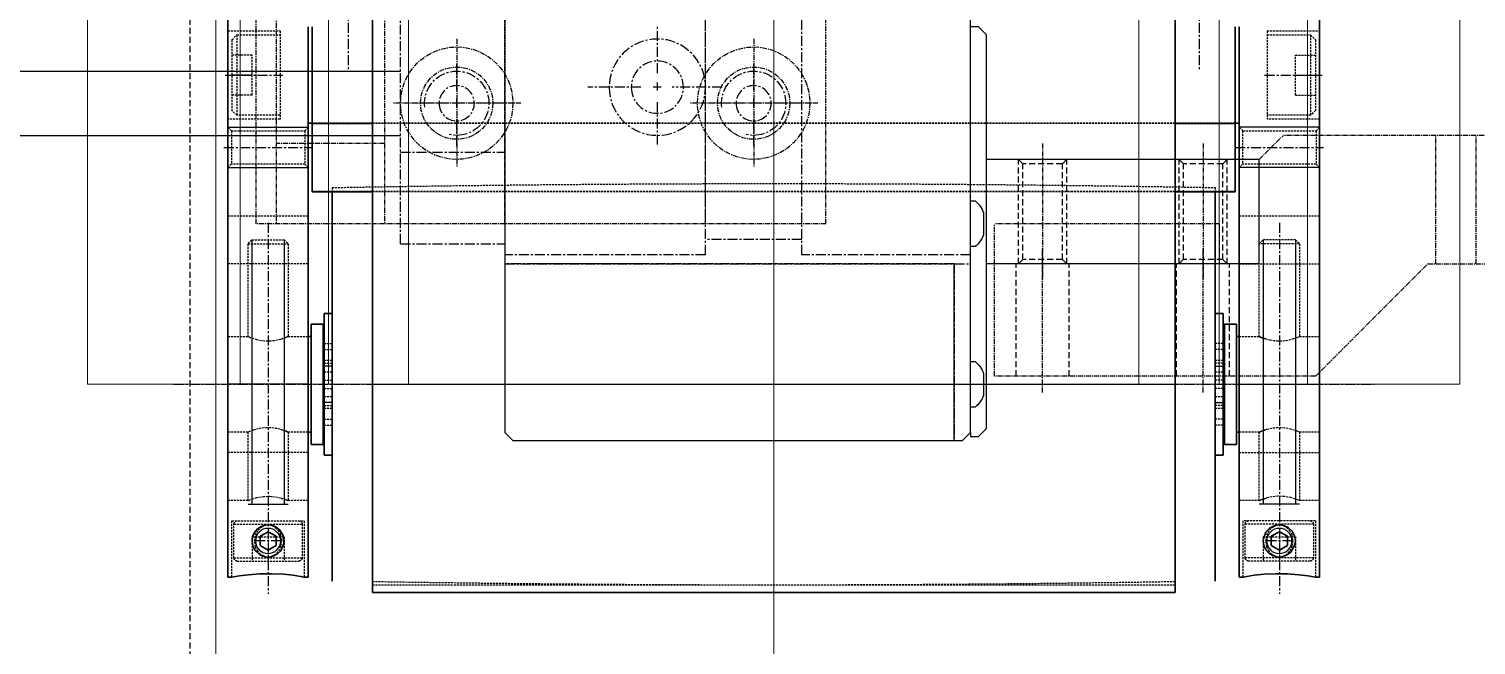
# Model space of a CAD drawing. Header units: millimetres. Extents: x -32759 to 129432, y 390 to 54305.
# Drawn here: x 20793.7 to 20974, y 25784.4 to 25861.2 of the extents above; entities that cross this region are included whole.
import ezdxf

# ---------------------------------------------------------------- set-up
doc = ezdxf.new("R2010")
doc.units = ezdxf.units.MM
for name, pattern in [('CENTER', [2, 1.25, -0.25, 0.25, -0.25]), ('CNS_SOLID', [0]), ('HIDDEN', [0.375, 0.25, -0.125])]:
    doc.linetypes.add(name, pattern=pattern)
for name, color, linetype in [('7', 31, 'Continuous'), ('CENTER', 1, 'CENTER'), ('CL', 1, 'CENTER'), ('CONTINUOUS', 7, 'Continuous'), ('HIDDEN', 2, 'HIDDEN'), ('HL', 2, 'HIDDEN')]:
    doc.layers.add(name, color=color, linetype=linetype)
for name, color, linetype, lineweight in [('_BODY', 7, 'Continuous', 13), ('AM_4', 3, 'Continuous', 25), ('thread', 3, 'Continuous', 25), ('vis', 7, 'CNS_SOLID', 30)]:
    doc.layers.add(name, color=color, linetype=linetype, lineweight=lineweight)
doc.styles.add('ROAMNS', font='romans.shx', dxfattribs={"width": 0.8, "bigfont": 'whgtxt.shx'})
doc.styles.get("Standard").update_dxf_attribs({"font": 'arial.ttf'})
doc.dimstyles.new('20 작은 한덕_도면칫수', dxfattribs={"dimscale": 20, "dimtxt": 3.3, "dimasz": 3.5, "dimexe": 0.65, "dimexo": 1.25, "dimgap": 1, "dimtad": 1, "dimdec": 0, "dimdsep": 46, "dimtxsty": 'ROAMNS', "dimcen": 0, "dimclrd": 7, "dimclre": 7, "dimclrt": 2, "dimadec": 0, "dimazin": 2, "dimtp": 0.1, "dimtm": 0.1, "dimtfac": 0.71, "dimtdec": 0, "dimtmove": 0, "dimatfit": 3, "dimfxl": 1, "dimlwd": -1, "dimlwe": -1, "dimarcsym": 1})
doc.dimstyles.new('AM_ISO$0', dxfattribs={"dimtxt": 3.5, "dimasz": 3.5, "dimexe": 1, "dimexo": 1, "dimgap": 1.5, "dimtad": 1, "dimdsep": 46, "dimtxsty": 'Standard', "dimcen": 0, "dimclrd": 256, "dimclre": 256, "dimclrt": 2, "dimadec": 0, "dimazin": 2, "dimtp": 0.1, "dimtm": 0.1, "dimtfac": 0.71, "dimtdec": 3, "dimtmove": 0, "dimatfit": 3, "dimfxl": 1, "dimlwd": -1, "dimlwe": -1, "dimarcsym": 1})

# ---------------------------------------------------------------- blocks, each defined once
blk = doc.blocks.new('*D1345')
at = {"color": 7, "linetype": 'ByBlock', "transparency": 16777216}
for p, q in [((97320.9, 13113.96), (97320.9, 13254.97)), ((98295.9, 13113.96), (98295.9, 13254.97)), ((97390.9, 13241.97), (98225.9, 13241.97))]:
    blk.add_line(p, q, dxfattribs=at)
at = {"color": 7, "transparency": 16777216}
for points in [[(97390.9, 13230.3), (97390.9, 13253.64), (97320.9, 13241.97)], [(98225.9, 13230.3), (98225.9, 13253.64), (98295.9, 13241.97)]]:
    blk.add_solid(points, dxfattribs=at)
at = {"layer": 'Defpoints', "color": 0, "transparency": 16777216}
for p in [(98295.9, 13241.97), (97320.9, 13088.96), (98295.9, 13088.96)]:
    blk.add_point(p, dxfattribs=at)
at = {"color": 2, "transparency": 16777216, "insert": (97917.84, 13188.97), "char_height": 66, "attachment_point": 5, "rotation": 180, "style": 'ROAMNS'}
blk.add_mtext('975', dxfattribs=at)
blk = doc.blocks.new('567W')
at = {"ltscale": 0.5}
blk.add_line((198484.89, 18128.05), (197944.89, 18128.05), dxfattribs=at)
at = {"layer": 'HL', "ltscale": 3}
blk.add_line((197944.89, 18124.85), (198484.89, 18124.85), dxfattribs=at)
blk = doc.blocks.new('574534')
blk.add_blockref('567W', (-3576.07, 1601.41))
blk = doc.blocks.new('y85eteyey')
at = {"layer": 'CL', "ltscale": 0.5}
blk.add_line((231492.89, 52062.71), (231475.89, 52062.71), dxfattribs=at)
at = {"layer": 'HL', "ltscale": 3}
for p, q in [((231477.89, 52065.71), (231478.43, 52065.17)), ((231477.89, 52065.71), (231490.89, 52065.71)), ((231478.43, 52065.17), (231478.43, 52060.25)), ((231478.43, 52065.17), (231490.35, 52065.17)), ((231490.35, 52065.17), (231490.89, 52065.71)), ((231490.35, 52065.17), (231490.35, 52060.25)), ((231477.89, 52059.71), (231478.43, 52060.25)), ((231477.89, 52059.71), (231490.89, 52059.71)), ((231478.43, 52060.25), (231490.35, 52060.25)), ((231490.35, 52060.25), (231490.89, 52059.71))]:
    blk.add_line(p, q, dxfattribs=at)
blk = doc.blocks.new('67865646et')
for p, q in [((235239.72, 50941.34), (235239.72, 50999.34)), ((235329.72, 50941.34), (235329.72, 50999.34)), ((235239.72, 50997.34), (235217.72, 50997.34)), ((235239.72, 50997.34), (235239.72, 50941.34)), ((235329.72, 50997.34), (235329.72, 50941.34)), ((235329.72, 50997.34), (235351.72, 50997.34)), ((235242.22, 50928.34), (235242.22, 50941.34)), ((235327.22, 50941.34), (235327.22, 50928.34)), ((235242.22, 50928.34), (235327.22, 50928.34))]:
    blk.add_line(p, q)
at = {"color": 3}
for p, q in [((235240.85, 50999.34), (235240.85, 50978.34)), ((235328.6, 50999.34), (235328.6, 50978.34)), ((235240.85, 50978.34), (235328.6, 50978.34)), ((235242.77, 50978.34), (235242.77, 50966.34)), ((235326.67, 50978.34), (235326.67, 50966.34)), ((235240.85, 50966.34), (235240.85, 50941.34)), ((235240.85, 50966.34), (235328.6, 50966.34)), ((235328.6, 50966.34), (235328.6, 50941.34)), ((235253.65, 50928.34), (235253.65, 50941.34)), ((235315.79, 50928.34), (235315.79, 50941.34))]:
    blk.add_line(p, q, dxfattribs=at)
at = {"color": 1}
for p, q in [((235259.72, 50978.01), (235259.72, 50973.75)), ((235309.72, 50973.95), (235309.72, 50977.33)), ((235254.46, 50972.34), (235258.04, 50972.34)), ((235259.2, 50972.34), (235260.26, 50972.34)), ((235259.72, 50972.88), (235259.72, 50971.82)), ((235261.33, 50972.34), (235264.72, 50972.34)), ((235308.33, 50972.34), (235304.27, 50972.34)), ((235310.27, 50972.34), (235309.2, 50972.34)), ((235309.72, 50971.82), (235309.72, 50972.88)), ((235315.39, 50972.34), (235311.14, 50972.34)), ((235259.72, 50970.95), (235259.72, 50966.89)), ((235309.72, 50967.08), (235309.72, 50970.66)), ((235261.72, 50968.43), (235261.72, 50962.18)), ((235307.72, 50968.43), (235307.72, 50962.18)), ((235254.59, 50960.34), (235259.85, 50960.34)), ((235261.3, 50960.34), (235262.3, 50960.34)), ((235261.72, 50960.82), (235261.72, 50959.82)), ((235263.48, 50960.34), (235269.46, 50960.34)), ((235300.59, 50960.34), (235305.85, 50960.34)), ((235307.3, 50960.34), (235308.3, 50960.34)), ((235307.72, 50960.82), (235307.72, 50959.82)), ((235309.48, 50960.34), (235315.46, 50960.34)), ((235261.72, 50958.28), (235261.72, 50951.67)), ((235307.72, 50958.28), (235307.72, 50951.67)), ((235259.72, 50941.01), (235259.72, 50936.75)), ((235309.72, 50936.95), (235309.72, 50940.33)), ((235254.46, 50935.34), (235258.04, 50935.34)), ((235259.2, 50935.34), (235260.26, 50935.34)), ((235259.72, 50935.88), (235259.72, 50934.82)), ((235261.33, 50935.34), (235264.72, 50935.34)), ((235308.33, 50935.34), (235304.27, 50935.34)), ((235310.27, 50935.34), (235309.2, 50935.34)), ((235309.72, 50934.82), (235309.72, 50935.88)), ((235315.39, 50935.34), (235311.14, 50935.34)), ((235259.72, 50933.95), (235259.72, 50929.89)), ((235309.72, 50930.08), (235309.72, 50933.66))]:
    blk.add_line(p, q, dxfattribs=at)
at = {"color": 4, "linetype": 'Continuous'}
for p, q in [((235314.22, 50920.63), (235313.72, 50920.63)), ((235314.22, 50900.03), (235314.22, 50920.63)), ((235314.22, 50911.73), (235316.72, 50911.73)), ((235316.72, 50906.93), (235316.72, 50911.73)), ((235314.22, 50906.93), (235316.72, 50906.93)), ((235314.22, 50905.73), (235316.02, 50905.73)), ((235316.02, 50900.93), (235316.02, 50905.73)), ((235314.22, 50900.03), (235313.72, 50900.03)), ((235314.22, 50900.93), (235316.02, 50900.93)), ((235314.22, 50899.72), (235313.72, 50899.72)), ((235314.22, 50879.12), (235314.22, 50899.72)), ((235314.22, 50890.82), (235316.72, 50890.82)), ((235316.72, 50886.02), (235316.72, 50890.82)), ((235314.22, 50886.02), (235316.72, 50886.02)), ((235314.22, 50884.82), (235316.02, 50884.82)), ((235316.02, 50880.02), (235316.02, 50884.82)), ((235314.22, 50880.02), (235316.02, 50880.02)), ((235314.22, 50879.12), (235313.72, 50879.12))]:
    blk.add_line(p, q, dxfattribs=at)
at = {"color": 4, "ltscale": 2}
for points in [[(235316.72, 50910.78), (235328.37, 50910.78, -0.292983), (235328.37, 50909.12, 0.249483), (235328.37, 50907.88), (235316.72, 50907.88)], [(235316.72, 50889.87), (235328.37, 50889.87, -0.292983), (235328.37, 50888.21, 0.249483), (235328.37, 50886.97), (235316.72, 50886.97)]]:
    blk.add_lwpolyline(points, format="xyb", dxfattribs=at)
for centre, radius in [((235259.72, 50972.34), 2.2), ((235309.72, 50972.34), 2.2), ((235261.72, 50960.34), 6), ((235307.72, 50960.34), 6), ((235261.72, 50960.34), 3.25), ((235307.72, 50960.34), 3.25), ((235259.72, 50935.34), 2.2), ((235309.72, 50935.34), 2.2)]:
    blk.add_circle(centre, radius)
at = {"color": 3}
for centre, start, end in [((235259.72, 50972.34), 262.866, 193.779), ((235309.72, 50972.34), 256.221, 187.134), ((235259.72, 50935.34), 262.866, 193.779), ((235309.72, 50935.34), 256.221, 187.134)]:
    blk.add_arc(centre, 4, start, end, dxfattribs=at)
at = {"layer": '7'}
blk.add_line((235284.72, 50870.19), (235284.72, 51005.49), dxfattribs=at)
at = {"layer": 'CENTER', "color": 1, "linetype": 'CENTER', "lineweight": 25, "ltscale": 3}
for p, q in [((235313.72, 50909.33), (235328.51, 50909.33)), ((235313.72, 50903.33), (235316.02, 50903.33)), ((235313.72, 50888.42), (235328.51, 50888.42)), ((235313.72, 50882.42), (235316.02, 50882.42))]:
    blk.add_line(p, q, dxfattribs=at)
at = {"layer": 'CONTINUOUS'}
for p, q in [((235239.72, 51035.34), (235239.72, 51001.34)), ((235239.72, 51035.34), (235252.72, 51035.34)), ((235252.72, 51035.34), (235252.72, 51001.34)), ((235316.72, 51035.34), (235316.72, 51001.34)), ((235329.72, 51035.34), (235316.72, 51035.34)), ((235329.72, 51035.34), (235329.72, 51001.34))]:
    blk.add_line(p, q, dxfattribs=at)
at = {"layer": 'CONTINUOUS', "color": 1, "linetype": 'CENTER'}
blk.add_line((235284.72, 50999.34), (235284.72, 50997.34), dxfattribs=at)
at = {"layer": 'CONTINUOUS', "color": 7}
for p, q in [((235217.72, 50997.34), (235239.72, 50997.34)), ((235329.72, 50997.34), (235351.72, 50997.34)), ((235351.72, 50998.34), (235351.72, 50997.34))]:
    blk.add_line(p, q, dxfattribs=at)
at = {"layer": 'CONTINUOUS', "color": 2}
for p, q in [((235329.72, 50971.34), (235329.72, 50945.4)), ((235239.72, 50959.34), (235239.72, 50945.4))]:
    blk.add_line(p, q, dxfattribs=at)
at = {"layer": 'CONTINUOUS', "color": 3}
for p, q in [((235263.72, 50876.84), (235263.72, 50928.34)), ((235305.72, 50876.84), (235305.72, 50928.34))]:
    blk.add_line(p, q, dxfattribs=at)
at = {"layer": 'CONTINUOUS', "color": 9}
for p, q in [((235255.72, 50876.84), (235263.72, 50876.84)), ((235263.72, 50876.84), (235264.22, 50876.34)), ((235305.72, 50876.84), (235305.22, 50876.34)), ((235313.72, 50876.84), (235305.72, 50876.84))]:
    blk.add_line(p, q, dxfattribs=at)
at = {"layer": 'CONTINUOUS', "color": 7}
for points in [[(235218.72, 50999.34), (235218.22, 50999.34), (235218.22, 51000.34), (235219.22, 51001.34), (235268.22, 51001.34), (235269.22, 51000.34), (235269.22, 50999.34)], [(235350.72, 50999.34), (235351.22, 50999.34), (235351.22, 51000.34), (235350.22, 51001.34), (235301.22, 51001.34), (235300.22, 51000.34), (235300.22, 50999.34)], [(235351.72, 50997.34), (235351.72, 50942.34), (235350.72, 50941.34), (235218.72, 50941.34), (235217.72, 50942.34), (235217.72, 50997.34), (235217.72, 50998.34), (235218.72, 50999.34), (235269.22, 50999.34), (235300.22, 50999.34), (235350.72, 50999.34), (235351.72, 50998.34)]]:
    blk.add_lwpolyline(points, dxfattribs=at)
at = {"layer": 'CONTINUOUS', "color": 3}
for points in [[(235227.57, 50999.34), (235227.57, 50999.95, 0.121394), (235226.09, 51000.99), (235223.35, 51000.99, 0.121394), (235221.87, 50999.95), (235221.87, 50999.34)], [(235247.57, 50999.34), (235247.57, 50999.95, 0.121394), (235246.09, 51000.99), (235243.35, 51000.99, 0.121394), (235241.87, 50999.95), (235241.87, 50999.34)], [(235287.57, 50999.34), (235287.57, 50999.95, 0.121394), (235286.09, 51000.99), (235283.35, 51000.99, 0.121394), (235281.87, 50999.95), (235281.87, 50999.34)], [(235327.57, 50999.34), (235327.57, 50999.95, 0.121394), (235326.09, 51000.99), (235323.35, 51000.99, 0.121394), (235321.87, 50999.95), (235321.87, 50999.34)], [(235347.57, 50999.34), (235347.57, 50999.95, 0.121394), (235346.09, 51000.99), (235343.35, 51000.99, 0.121394), (235341.87, 50999.95), (235341.87, 50999.34)]]:
    blk.add_lwpolyline(points, format="xyb", dxfattribs=at)
at = {"layer": 'CONTINUOUS'}
blk.add_lwpolyline([(235313.72, 50928.34), (235313.72, 50876.84), (235313.22, 50876.34), (235256.22, 50876.34), (235255.72, 50876.84), (235255.72, 50928.34)], dxfattribs=at)
at = {"layer": 'Defpoints', "color": 0, "linetype": 'ByBlock'}
for p in [(235240.72, 50999.34), (235240.72, 50999.34), (235240.72, 50999.34), (235240.72, 50999.34), (235327.72, 50941.34), (235242.22, 50928.34), (235327.22, 50928.34)]:
    blk.add_point(p, dxfattribs=at)
for p in [(3761.83, -1034.37), (3838.83, -1034.37), (3761.83, -1054.37), (3838.83, -1054.37)]:
    blk.add_blockref('y85eteyey', p)
blk = doc.blocks.new('e4ter')
at = {"layer": 'CL', "ltscale": 0.5}
blk.add_line((231586.49, 52130.68), (231602.49, 52130.68), dxfattribs=at)
at = {"layer": 'HL', "ltscale": 3}
for p, q in [((231588.49, 52134.68), (231592.89, 52134.68)), ((231592.89, 52134.68), (231592.89, 52126.68)), ((231592.89, 52132.93), (231600.49, 52132.93)), ((231592.89, 52128.43), (231600.49, 52128.43)), ((231592.89, 52126.68), (231588.49, 52126.68))]:
    blk.add_line(p, q, dxfattribs=at)
blk = doc.blocks.new('yioryry')
at = {"layer": 'CL', "ltscale": 0.5}
blk.add_line((235467.11, 50667.86), (235485.11, 50667.86), dxfattribs=at)
at = {"layer": 'HL', "ltscale": 3}
for p, q in [((235469.11, 50671.16), (235483.11, 50671.16)), ((235469.11, 50664.56), (235483.11, 50664.56))]:
    blk.add_line(p, q, dxfattribs=at)
blk = doc.blocks.new('6e54')
at = {"ltscale": 0.5}
for p, q in [((235176.91, 50206.73), (235178.91, 50208.73)), ((235178.91, 50208.73), (235190.91, 50208.73)), ((235190.91, 50208.73), (235192.91, 50206.73)), ((235176.91, 50142.73), (235176.91, 50206.73)), ((235192.91, 50203.73), (235192.91, 50206.73)), ((235188.91, 50178.73), (235188.91, 50203.73)), ((235188.91, 50203.73), (235192.91, 50203.73)), ((235192.91, 50178.73), (235188.91, 50178.73)), ((235192.91, 50178.73), (235192.91, 50124.73)), ((235176.91, 50148.73), (235192.91, 50148.73)), ((235162.91, 50128.73), (235176.91, 50142.73)), ((235176.91, 50143.73), (235192.91, 50143.73)), ((235162.91, 50128.73), (235162.91, 50088.73)), ((235189.91, 50121.73), (235192.91, 50124.73)), ((235176.91, 50121.73), (235176.91, 50116.73)), ((235176.91, 50121.73), (235189.91, 50121.73)), ((235181.91, 50116.73), (235176.91, 50116.73)), ((235181.91, 50116.73), (235181.91, 50088.73)), ((235162.91, 50088.73), (235181.91, 50088.73))]:
    blk.add_line(p, q, dxfattribs=at)
at = {"layer": 'HL', "ltscale": 3}
blk.add_line((235176.91, 50116.73), (235176.91, 50088.73), dxfattribs=at)
for name, p in [('e4ter', (3588.42, -1931.96)), ('e4ter', (3588.42, -1946.96)), ('yioryry', (-306.2, -553.13)), ('yioryry', (-306.2, -573.13))]:
    blk.add_blockref(name, p)
blk = doc.blocks.new('yiretrj')
at = {"ltscale": 0.5}
for radius in [7, 4.5]:
    blk.add_circle((243304.27, 51259.9), radius, dxfattribs=at)
at = {"layer": 'CL', "ltscale": 0.5}
for p, q in [((243304.27, 51251.9), (243304.27, 51267.9)), ((243312.27, 51259.9), (243296.27, 51259.9))]:
    blk.add_line(p, q, dxfattribs=at)
blk = doc.blocks.new('UOYTY')
at = {"layer": 'CL', "ltscale": 0.5}
for p, q in [((257046.02, 54677.59), (257326.02, 54677.59)), ((257046.02, 54677.59), (257046.02, 54606.59)), ((257046.02, 54662.59), (257326.02, 54662.59)), ((257046.02, 54637.59), (257326.02, 54637.59)), ((257131.02, 54622.59), (257046.02, 54622.59)), ((257056.02, 54622.59), (257056.02, 54609.09)), ((257109.02, 54609.09), (257046.02, 54609.09)), ((257046.02, 54606.59), (257326.02, 54606.59))]:
    blk.add_line(p, q, dxfattribs=at)
for name, p in [('6e54', (21864.11, 4609.86)), ('67865646et', (21801.3, 3696.25))]:
    blk.add_blockref(name, p, dxfattribs=at)
at = {"layer": 'CL', "ltscale": 0.5, "xscale": -1, "rotation": 180}
for p in [(13756.76, 105928.49), (13756.76, 105891.49)]:
    blk.add_blockref('yiretrj', p, dxfattribs=at)
blk = doc.blocks.new('68w3rwt')
blk.add_blockref('UOYTY', (-40230.55, 0))
blk = doc.blocks.new('38_CVGC_100_650_H_b_0_in_CVGC_100_650_40_TA220_SCM_60_H_B_4')
at = {"layer": 'AM_4'}
blk.add_line((650, 50), (650, -50), dxfattribs=at)
at = {"layer": 'HIDDEN'}
blk.add_line((675, -50), (675, 50), dxfattribs=at)
at = {"layer": 'vis'}
for p, q in [((-25.9, 50), (675.9, 50)), ((675.9, -50), (675.9, 50)), ((-25.9, -50), (675.9, -50))]:
    blk.add_line(p, q, dxfattribs=at)
blk = doc.blocks.new('39_CVGC_100_650_40_l_0_in_CVGC_100_650_40_TA220_SCM_60_H_B_4')
at = {"layer": 'AM_4'}
for p, q in [((650, 58), (650, 68)), ((650, -58), (650, -68))]:
    blk.add_line(p, q, dxfattribs=at)
at = {"layer": 'CENTER'}
for p, q in [((650, 74.8), (650, -74.8)), ((611.5, 68.33), (611.5, 61.17)), ((620.5, 68.5), (620.5, 57.5)), ((669.5, 61.35), (669.5, 64.65)), ((629.9, 63), (676.1, 63)), ((647.75, 54.95), (647.75, 56.05)), ((652.25, 54.95), (652.25, 56.05)), ((39, 53), (611, 53)), ((39, -53), (611, -53)), ((647.75, -54.95), (647.75, -56.05)), ((652.25, -54.95), (652.25, -56.05)), ((620.5, -57.5), (620.5, -68.5)), ((611.5, -61.17), (611.5, -68.33)), ((629.9, -63), (676.1, -63)), ((669.5, -64.65), (669.5, -61.35))]:
    blk.add_line(p, q, dxfattribs=at)
at = {"layer": 'HIDDEN'}
for p, q in [((606, 68), (606, 61.5)), ((607.1, 67.5), (606.5, 66.9)), ((606.5, 66.9), (606.5, 61.5)), ((606.5, 66.9), (616.5, 66.9)), ((607.1, 67.5), (615.9, 67.5)), ((609, 65), (609, 67.5)), ((611.5, 65), (611.5, 67.5)), ((614, 65), (614, 67.5)), ((616.5, 66.9), (615.9, 67.5)), ((616.5, 61.5), (616.5, 66.9)), ((617, 61.5), (617, 68)), ((618, 68), (618.43, 67.57)), ((618.43, 67.57), (618.43, 58.43)), ((618.43, 67.57), (622.57, 67.57)), ((622.57, 67.57), (623, 68)), ((622.57, 58.43), (622.57, 67.57)), ((629, 68), (629, 58)), ((635, 58), (635, 68)), ((644.05, 68), (644.05, 65.5)), ((655.95, 65.5), (655.95, 68)), ((658.48, 58), (658.48, 68)), ((664.47, 65.5), (664.47, 68)), ((667, 67.5), (667, 58.5)), ((674, 67.5), (667, 67.5)), ((667.4, 67.25), (667.4, 58.75)), ((671.6, 67.25), (667.4, 67.25)), ((671.6, 67.25), (671.6, 58.75)), ((672, 66.85), (672, 59.15)), ((614, 65), (609, 65)), ((632.49, 65.5), (632, 65.01)), ((632, 65.01), (632, 60.99)), ((632.49, 65.5), (632.49, 60.5)), ((644.05, 65.5), (632.49, 65.5)), ((664.47, 65.5), (655.95, 65.5)), ((669, 65), (672, 65)), ((669, 65), (669, 61)), ((606, 61.5), (617, 61.5)), ((669, 63), (672, 63)), ((632, 60.99), (632.49, 60.5)), ((632.49, 60.5), (644.06, 60.5)), ((644.05, 60.53), (644.05, 58)), ((655.94, 60.5), (664.47, 60.5)), ((655.95, 58), (655.95, 60.53)), ((664.47, 58), (664.47, 60.53)), ((669, 61), (672, 61)), ((618.43, 58.43), (618, 58)), ((618.43, 58.43), (622.57, 58.43)), ((623, 58), (622.57, 58.43)), ((667, 58.5), (674, 58.5)), ((667.4, 58.75), (671.6, 58.75)), ((674, 58.5), (673.91, 58.99)), ((617.5, -57.5), (617.5, 57.5)), ((625.97, -57.5), (625.97, 57.5)), ((644.93, 56), (644.93, 55)), ((645.65, 56), (645.65, 55)), ((647, 56), (647, 55)), ((647.35, 56), (647.35, 55)), ((648.5, 55), (648.5, 56)), ((649.5, 56), (649.5, 55)), ((650.5, 56), (650.5, 55)), ((651.5, 56), (651.5, 55)), ((652.65, 56), (652.65, 55)), ((653, 55), (653, 56)), ((654.35, 56), (654.35, 55)), ((655.07, 56), (655.07, 55)), ((625.5, 55), (626.05, 55)), ((617.54, -50), (617.54, 50)), ((626.05, -50), (626.05, 50)), ((625.5, -55), (626.05, -55)), ((644.93, -56), (644.93, -55)), ((645.65, -56), (645.65, -55)), ((647, -55), (647, -56)), ((647.35, -56), (647.35, -55)), ((648.5, -56), (648.5, -55)), ((649.5, -56), (649.5, -55)), ((650.5, -56), (650.5, -55)), ((651.5, -55), (651.5, -56)), ((652.65, -56), (652.65, -55)), ((653, -56), (653, -55)), ((654.35, -56), (654.35, -55)), ((655.07, -56), (655.07, -55)), ((618, -58), (618.43, -58.43)), ((618.43, -58.43), (618.43, -67.57)), ((618.43, -58.43), (622.57, -58.43)), ((622.57, -58.43), (623, -58)), ((622.57, -67.57), (622.57, -58.43)), ((629, -58), (629, -68)), ((635, -58), (635, -68)), ((644.05, -58), (644.05, -60.53)), ((655.95, -60.53), (655.95, -58)), ((658.48, -58), (658.48, -68)), ((664.47, -60.53), (664.47, -58)), ((667, -67.5), (667, -58.5)), ((674, -58.5), (667, -58.5)), ((667.4, -67.25), (667.4, -58.75)), ((671.6, -58.75), (667.4, -58.75)), ((671.6, -67.25), (671.6, -58.75)), ((672, -66.85), (672, -59.15)), ((674, -58.5), (673.91, -58.99)), ((632.49, -60.5), (632, -60.99)), ((632, -65.01), (632, -60.99)), ((632.49, -65.5), (632.49, -60.5)), ((644.06, -60.5), (632.49, -60.5)), ((664.47, -60.5), (655.94, -60.5)), ((669, -61), (672, -61)), ((669, -61), (669, -65)), ((606, -61.5), (617, -61.5)), ((606, -61.5), (606, -68)), ((606.5, -61.5), (606.5, -66.9)), ((616.5, -66.9), (616.5, -61.5)), ((617, -68), (617, -61.5)), ((669, -63), (672, -63)), ((609, -65), (609, -67.5)), ((614, -65), (609, -65)), ((611.5, -65), (611.5, -67.5)), ((614, -65), (614, -67.5)), ((632, -65.01), (632.49, -65.5)), ((632.49, -65.5), (644.05, -65.5)), ((644.05, -65.5), (644.05, -68)), ((655.95, -65.5), (664.47, -65.5)), ((655.95, -68), (655.95, -65.5)), ((664.47, -68), (664.47, -65.5)), ((669, -65), (672, -65)), ((606.5, -66.9), (616.5, -66.9)), ((606.5, -66.9), (607.1, -67.5)), ((607.1, -67.5), (615.9, -67.5)), ((615.9, -67.5), (616.5, -66.9)), ((618.43, -67.57), (618, -68)), ((618.43, -67.57), (622.57, -67.57)), ((623, -68), (622.57, -67.57)), ((667, -67.5), (674, -67.5)), ((667.4, -67.25), (671.6, -67.25))]:
    blk.add_line(p, q, dxfattribs=at)
for points in [[(644.05, 65.5), (644.1, 65.37), (644.24, 65.01), (644.42, 64.42), (644.56, 63.64), (644.6, 62.81), (644.52, 62.06), (644.37, 61.4), (644.19, 60.85), (644.07, 60.55), (644.05, 60.5)], [(655.95, 60.5), (655.94, 60.52), (655.85, 60.75), (655.69, 61.19), (655.52, 61.87), (655.41, 62.69), (655.42, 63.5), (655.53, 64.21), (655.7, 64.83), (655.87, 65.3), (655.95, 65.5), (655.95, 65.5)], [(664.47, 65.5), (664.42, 65.37), (664.29, 65.01), (664.11, 64.42), (663.97, 63.63), (663.93, 62.8), (664.01, 62.06), (664.16, 61.39), (664.34, 60.85), (664.46, 60.54), (664.47, 60.5)], [(671.48, 63.29), (671.4, 63.54), (671.17, 63.92), (670.79, 64.28), (670.22, 64.56), (669.51, 64.67), (668.78, 64.56), (668.16, 64.24), (667.79, 63.87), (667.56, 63.43), (667.52, 63.29)], [(667.52, 62.71), (667.59, 62.49), (667.81, 62.1), (668.18, 61.75), (668.73, 61.46), (669.43, 61.33), (670.17, 61.43), (670.82, 61.75), (671.24, 62.17), (671.45, 62.61), (671.48, 62.71)], [(644.05, 60.5), (644.06, 60.52), (644.15, 60.75), (644.31, 61.19), (644.33, 61.27)], [(655.67, 61.26), (655.81, 60.85), (655.93, 60.55), (655.95, 60.5)], [(664.47, 60.5), (664.47, 60.52), (664.38, 60.75), (664.22, 61.2), (664.2, 61.27)], [(644.33, -61.26), (644.19, -60.85), (644.07, -60.55), (644.05, -60.5)], [(644.05, -60.5), (644.06, -60.52), (644.15, -60.75), (644.31, -61.19), (644.48, -61.87), (644.59, -62.69), (644.58, -63.5), (644.47, -64.21), (644.3, -64.83), (644.13, -65.3), (644.05, -65.5), (644.05, -65.5)], [(655.95, -65.5), (655.9, -65.37), (655.76, -65.01), (655.58, -64.42), (655.44, -63.64), (655.4, -62.81), (655.48, -62.06), (655.63, -61.4), (655.81, -60.85), (655.93, -60.55), (655.95, -60.5)], [(655.95, -60.5), (655.94, -60.52), (655.85, -60.75), (655.69, -61.19), (655.67, -61.27)], [(664.47, -65.5), (664.42, -65.37), (664.29, -65.01), (664.11, -64.42), (663.97, -63.63), (663.93, -62.8), (664.01, -62.06), (664.16, -61.39), (664.34, -60.85), (664.46, -60.54), (664.47, -60.5)], [(664.47, -60.5), (664.47, -60.52), (664.38, -60.75), (664.22, -61.2), (664.2, -61.27)], [(671.48, -62.71), (671.4, -62.46), (671.17, -62.08), (670.79, -61.72), (670.22, -61.44), (669.51, -61.33), (668.78, -61.44), (668.16, -61.76), (667.79, -62.13), (667.56, -62.57), (667.52, -62.71)], [(667.52, -63.29), (667.59, -63.51), (667.81, -63.9), (668.18, -64.25), (668.73, -64.54), (669.43, -64.67), (670.17, -64.57), (670.82, -64.25), (671.24, -63.83), (671.45, -63.39), (671.48, -63.29)]]:
    blk.add_lwpolyline(points, dxfattribs=at)
for centre, radius, start, end in [((667.4, 66.85), 0.4, 90, 180), ((671.6, 66.85), 0.4, 0, 90), ((669.5, 63), 2, 65.8558, 106.8896), ((669.5, 63), 2, 127.5167, 131.086), ((669.5, 63), 2, 48.914, 53.6505), ((667.4, 59.15), 0.4, 180, 270), ((671.6, 59.15), 0.4, 270, 0), ((3650.25, 0), 3025.25, 178.95829, 181.04171), ((-2350.25, 0), 3025.25, 359.053, 0.947), ((667.4, -59.15), 0.4, 90, 180), ((671.6, -59.15), 0.4, 0, 90), ((669.5, -63), 2, 65.7066, 102.5935), ((669.5, -63), 2, 127.5833, 131.086), ((669.5, -63), 2, 48.914, 53.9739), ((667.4, -66.85), 0.4, 180, 270), ((671.6, -66.85), 0.4, 270, 0)]:
    blk.add_arc(centre, radius, start, end, dxfattribs=at)
at = {"layer": 'thread'}
for p, q in [((618, 68), (618, 58)), ((623, 68), (623, 58)), ((632, 65.01), (664.9, 65.01)), ((664.9, 65.5), (664.9, 60.5)), ((632, 60.99), (664.9, 60.99)), ((618, -68), (618, -58)), ((623, -68), (623, -58)), ((632, -60.99), (664.9, -60.99)), ((664.9, -65.5), (664.9, -60.5)), ((632, -65.01), (664.9, -65.01))]:
    blk.add_line(p, q, dxfattribs=at)
for centre in [(669.5, 63), (669.5, -63)]:
    blk.add_circle(centre, 1.57, dxfattribs=at)
at = {"layer": 'vis'}
for p, q in [((674, 68), (585, 68)), ((674, 67.5), (674, 68)), ((668.92, 64), (668.35, 63)), ((668.92, 64), (670.08, 64)), ((670.65, 63), (670.08, 64)), ((668.35, 63), (668.92, 62)), ((668.92, 62), (670.08, 62)), ((670.08, 62), (670.65, 63)), ((674, 58), (605.5, 58)), ((617.49, 57.5), (617.49, 58)), ((617.5, 58), (617.5, 57.5)), ((644.05, 58), (644.05, 57.65)), ((655.95, 57.65), (655.95, 58)), ((674, 58), (674, 58.56)), ((605.5, 57.5), (626.05, 57.5)), ((617.54, 50), (617.54, 57.5)), ((626.05, 50), (626.05, 57.5)), ((641.2, 56), (641.2, 55)), ((641.2, 56), (658.8, 56)), ((642.5, 57.65), (657.5, 57.65)), ((642.5, 57.65), (642.5, 56.15)), ((642.5, 56.15), (657.5, 56.15)), ((642.85, 56.15), (642.85, 56)), ((657.15, 56), (657.15, 56.15)), ((657.5, 56.15), (657.5, 57.65)), ((658.8, 55), (658.8, 56)), ((626.05, 55), (674.5, 55)), ((617.54, -57.5), (617.54, -50)), ((626.05, -57.5), (626.05, -50)), ((626.05, -55), (674.5, -55)), ((641.2, -55), (641.2, -56)), ((658.8, -56), (658.8, -55)), ((626.05, -57.5), (605.5, -57.5)), ((617.49, -58), (617.49, -57.5)), ((617.5, -57.5), (617.5, -58)), ((658.8, -56), (641.2, -56)), ((642.5, -56.15), (657.5, -56.15)), ((642.5, -56.15), (642.5, -57.65)), ((642.5, -57.65), (657.5, -57.65)), ((642.85, -56), (642.85, -56.15)), ((644.05, -57.65), (644.05, -58)), ((655.95, -58), (655.95, -57.65)), ((657.15, -56.15), (657.15, -56)), ((657.5, -57.65), (657.5, -56.15)), ((674, -58), (605.5, -58)), ((674, -58.56), (674, -58)), ((668.92, -62), (668.35, -63)), ((668.35, -63), (668.92, -64)), ((668.92, -62), (670.08, -62)), ((670.65, -63), (670.08, -62)), ((670.08, -64), (670.65, -63)), ((668.92, -64), (670.08, -64)), ((674, -68), (585, -68)), ((674, -68), (674, -67.5))]:
    blk.add_line(p, q, dxfattribs=at)
for points in [[(674, 67.5), (673.95, 67.25), (673.84, 66.54), (673.7, 65.42), (673.6, 64.02), (673.58, 62.52), (673.65, 61.09), (673.78, 59.86), (673.92, 58.97), (673.99, 58.53), (674, 58.5)], [(669.5, 65), (668.98, 64.93), (668.46, 64.71), (668, 64.32), (667.69, 63.84), (667.54, 63.38), (667.5, 62.86), (667.59, 62.41), (667.77, 62), (668.15, 61.53), (668.81, 61.12), (669.81, 61.02), (670.73, 61.42), (671.08, 61.77), (671.37, 62.29), (671.46, 62.6), (671.5, 62.96), (671.48, 63.29), (671.4, 63.64), (671.18, 64.08), (670.63, 64.65), (670.09, 64.91), (669.5, 65)], [(674, -67.5), (673.95, -67.25), (673.84, -66.54), (673.7, -65.42), (673.6, -64.02), (673.58, -62.52), (673.65, -61.09), (673.78, -59.86), (673.92, -58.97), (673.99, -58.53), (674, -58.5)], [(669.5, -61), (670.07, -61.08), (670.6, -61.33), (671.06, -61.75), (671.34, -62.22), (671.45, -62.55), (671.5, -62.87), (671.49, -63.21), (671.44, -63.49), (671.29, -63.89), (670.91, -64.42), (670, -64.94), (669.46, -65), (668.88, -64.9), (668.27, -64.58), (667.84, -64.11), (667.61, -63.65), (667.51, -63.18), (667.52, -62.69), (667.64, -62.26), (667.91, -61.78), (668.41, -61.32), (669.22, -61.02), (669.5, -61)]]:
    blk.add_lwpolyline(points, dxfattribs=at)
blk = doc.blocks.new('kuysrgeg')
for name in ['39_CVGC_100_650_40_l_0_in_CVGC_100_650_40_TA220_SCM_60_H_B_4', '38_CVGC_100_650_H_b_0_in_CVGC_100_650_40_TA220_SCM_60_H_B_4']:
    blk.add_blockref(name, (318974.67, 32890.48))
blk = doc.blocks.new('567363ty')
at = {"ltscale": 0.5}
for p, q in [((179516.81, 29646.8), (179516.81, 29686.8)), ((180191.81, 29686.8), (179516.81, 29686.8)), ((180191.81, 29676.8), (179516.81, 29676.8)), ((180191.81, 29665.8), (179516.81, 29665.8)), ((180151.81, 29646.8), (179516.81, 29646.8))]:
    blk.add_line(p, q, dxfattribs=at)
blk = doc.blocks.new('78tet')
at = {"rotation": 180}
blk.add_blockref('kuysrgeg', (462691.61, 47065.04), dxfattribs=at)
at = {"xscale": -1, "rotation": 180}
blk.add_blockref('567363ty', (-36449.87, 43906.86), dxfattribs=at)
blk.add_blockref('567363ty', (-36449.87, -15557.73))
blk = doc.blocks.new('*D1348')
at = {"linetype": 'ByBlock', "ltscale": 0.5, "transparency": 16777216}
for p, q in [((97322.9, 13119.86), (97294.45, 13119.86)), ((97295.45, 13095.46), (97295.45, 13116.36)), ((97319.9, 13091.96), (97294.45, 13091.96))]:
    blk.add_line(p, q, dxfattribs=at)
at = {"ltscale": 0.5, "transparency": 16777216}
for points in [[(97296.04, 13116.36), (97294.87, 13116.36), (97295.45, 13119.86)], [(97296.04, 13095.46), (97294.87, 13095.46), (97295.45, 13091.96)]]:
    blk.add_solid(points, dxfattribs=at)
at = {"layer": 'Defpoints', "color": 0, "ltscale": 0.5, "transparency": 16777216}
for p in [(97295.45, 13119.86), (97323.9, 13119.86), (97320.9, 13091.96)]:
    blk.add_point(p, dxfattribs=at)
at = {"color": 2, "ltscale": 0.5, "transparency": 16777216, "insert": (97298.74, 13105.91), "char_height": 3.5, "attachment_point": 5, "rotation": 270, "bg_fill": 3, "box_fill_scale": 1.1, "bg_fill_color": 256, "bg_fill_true_color": 13158600, "bg_fill_transparency": 0}
blk.add_mtext('27.9', dxfattribs=at)
blk = doc.blocks.new('y8e5ey')
at = {"color": 1, "ltscale": 0.5}
blk.add_line((97726.395, 11038.01), (97726.395, 15502.823), dxfattribs=at)
at = {"rotation": 90}
for name, p in [('78tet', (111900.956, -130522.981)), ('574534', (117525.357, -181894.861))]:
    blk.add_blockref(name, p, dxfattribs=at)
at = {"color": 0, "rotation": 90}
blk.add_blockref('68w3rwt', (152397.482, -204251.514), dxfattribs=at)
dim = blk.add_linear_dim(base=(98295.895, 13241.97), p1=(97320.895, 13088.96), p2=(98295.895, 13088.96), angle=0, dimstyle='20 작은 한덕_도면칫수')
dim.commit()
dim.dimension.update_dxf_attribs({"geometry": '*D1345', "text_midpoint": (97917.84, 13241.97), "dimtype": 128})
at = {"ltscale": 0.5}
dim = blk.add_linear_dim(base=(97295.455, 13119.861), p1=(97320.895, 13091.96), p2=(97323.895, 13119.861), angle=90, dimstyle='AM_ISO$0', override={"dimfxl": 8, "dimtfill": 1}, dxfattribs=at)
dim.commit()
dim.dimension.update_dxf_attribs({"geometry": '*D1348', "text_midpoint": (97298.742, 13105.91)})
blk = doc.blocks.new('1')
at = {"color": 6, "xscale": -1}
blk.add_blockref('y8e5ey', (100575.763, -6800.077), dxfattribs=at)
blk = doc.blocks.new('sdfgsdfgcxvxbxcv')
at = {"color": 1, "ltscale": 0.5}
blk.add_line((269230.406, 137030.925), (269230.406, 141495.738), dxfattribs=at)
blk.add_blockref('1', (266381.038, 132792.991))
blk = doc.blocks.new('2')
at = {"color": 6, "xscale": -1}
blk.add_blockref('y8e5ey', (121155.752, -6800.077), dxfattribs=at)
blk = doc.blocks.new('dfsgxcvbxcbxcvbxcbv')
blk.add_blockref('2', (329352.025, 132259.335))

msp = doc.modelspace()

# ---------------------------------------------------------------- block references
at = {"layer": '_BODY'}
for name in ['sdfgsdfgcxvxbxcv', 'dfsgxcvbxcbxcvbxcbv']:
    msp.add_blockref(name, (-248343.91, -112719.97), dxfattribs=at)

doc.saveas('drawing.dxf')
